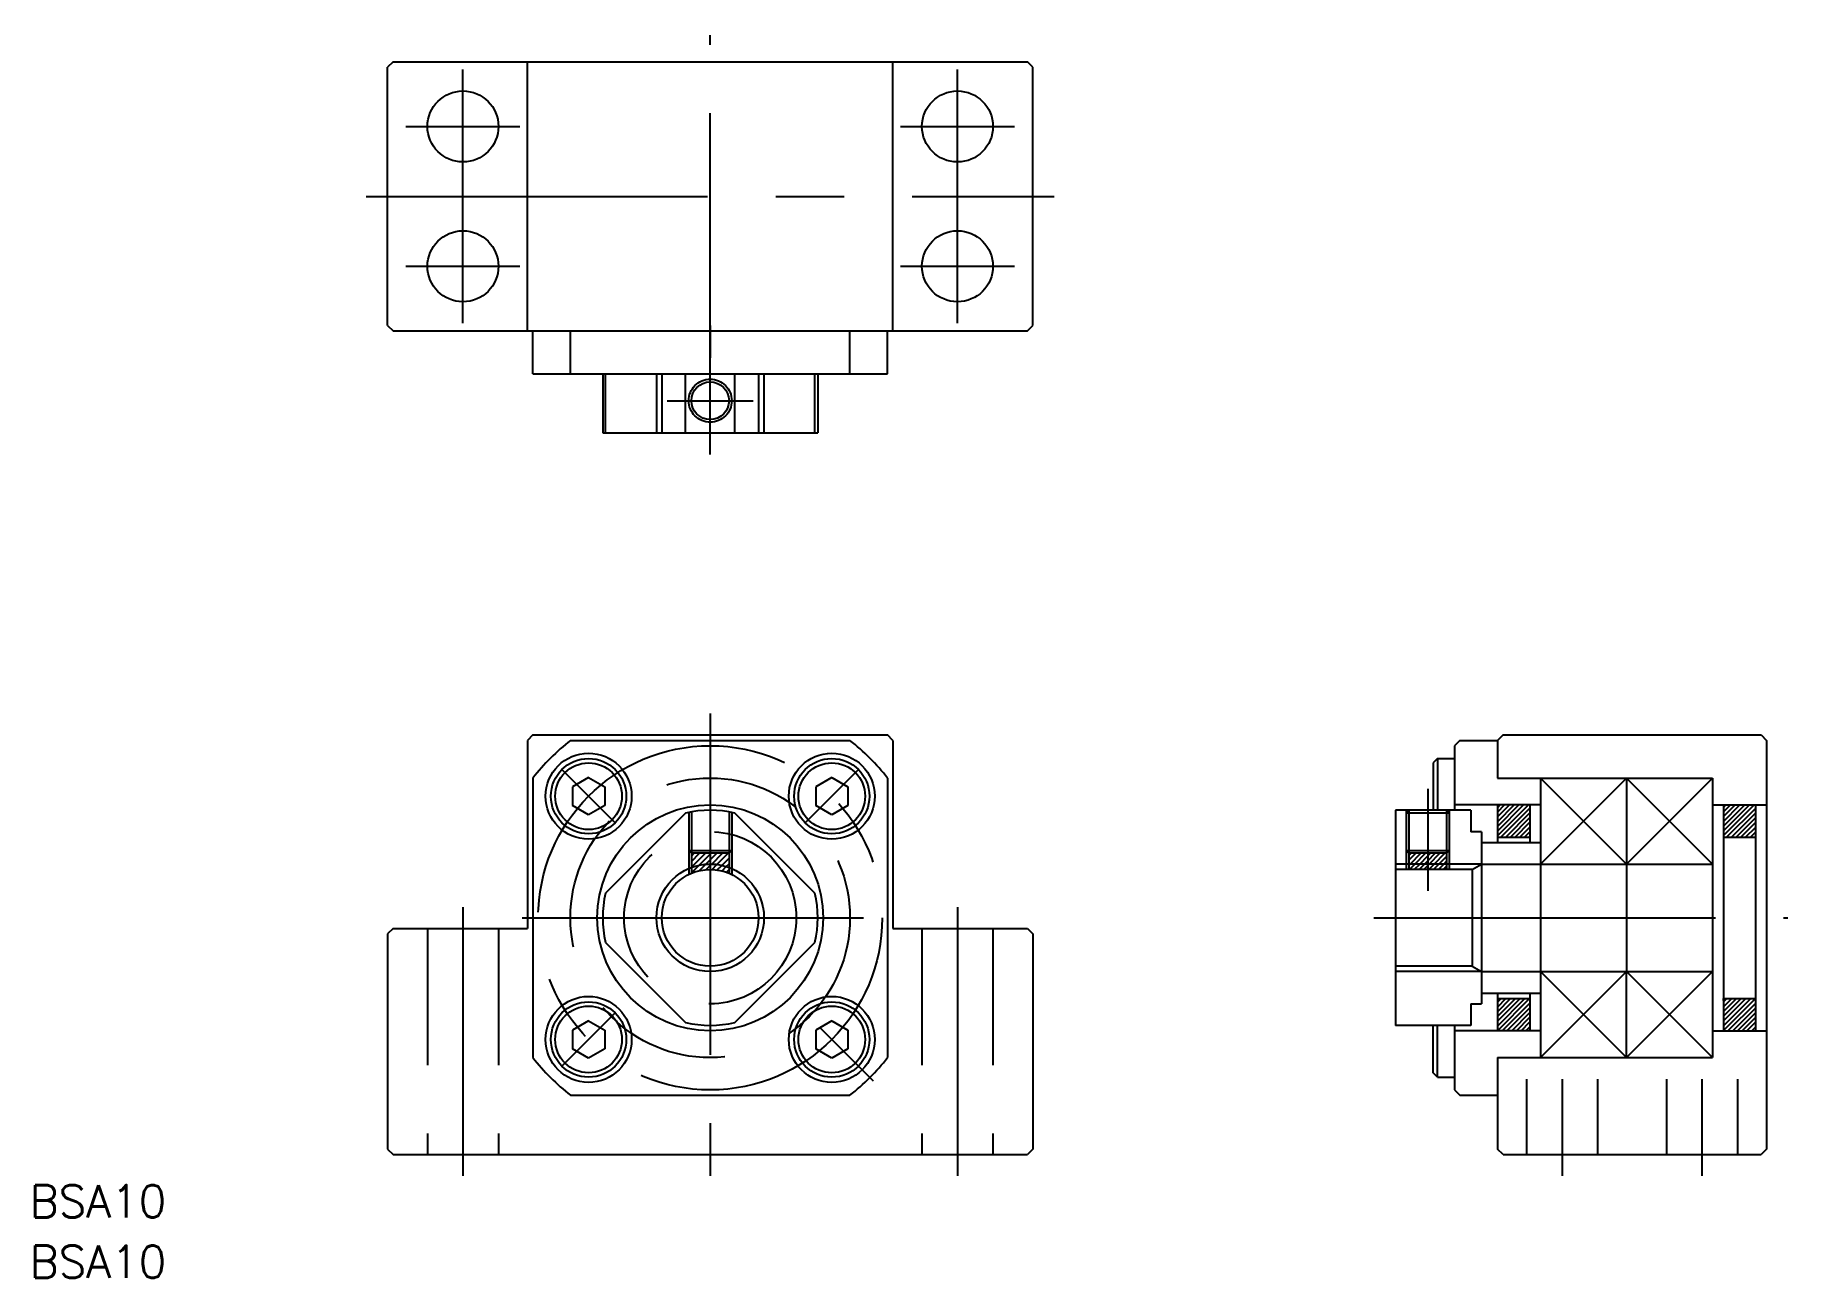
# Model space of a CAD drawing. Extents: x -63 to 100, y -33 to 82.
import ezdxf

# ---------------------------------------------------------------- set-up
doc = ezdxf.new("R2010")
doc.units = 0
doc.linetypes.add('CENTER', pattern=[50.8, 31.75, -6.35, 6.35, -6.35])
doc.linetypes.add('DASHED', pattern=[19.05, 12.7, -6.35])
doc.layers.get('0').update_dxf_attribs({"linetype": 'CONTINUOUS'})
doc.layers.add('CENTER', color=1, linetype='CONTINUOUS')
doc.styles.get("Standard").update_dxf_attribs({"font": 'txt.shx', "height": 3, "bigfont": 'bigfont.shx'})

# ---------------------------------------------------------------- blocks, each defined once
blk = doc.blocks.new('*X2')
at = {"color": 0}
for p, q in [((38.77, 53.09), (40.07, 54.39)), ((38.77, 53.62), (39.54, 54.39)), ((38.77, 54.15), (39.01, 54.39)), ((39.5, 53.29), (40.52, 54.31)), ((40.52, 53.78), (41.13, 54.39)), ((40.52, 54.31), (40.6, 54.39)), ((40.66, 53.39), (41.66, 54.39)), ((41.15, 53.35), (42.19, 54.39)), ((41.61, 53.27), (42.27, 53.94)), ((38.77, 52.56), (39.5, 53.29)), ((39.52, 52.78), (40.12, 53.38)), ((40.12, 53.38), (40.52, 53.78)), ((40.15, 52.88), (40.52, 53.25)), ((40.52, 53.25), (40.66, 53.39)), ((40.69, 52.89), (41.15, 53.35)), ((41.18, 52.84), (41.61, 53.27)), ((41.62, 52.76), (42.02, 53.16)), ((42.02, 53.16), (42.27, 53.41)), ((42.03, 52.63), (42.27, 52.88))]:
    blk.add_line(p, q, dxfattribs=at)
blk = doc.blocks.new('*X3')
at = {"color": 0, "linetype": 'CONTINUOUS'}
for p, q in [((168.07, 120.09), (170.92, 122.95)), ((168.07, 120.54), (170.48, 122.95)), ((168.07, 120.98), (170.04, 122.95)), ((168.07, 121.42), (169.6, 122.95)), ((168.07, 121.86), (169.15, 122.95)), ((168.07, 122.3), (168.71, 122.95)), ((168.07, 122.75), (168.27, 122.95)), ((168.36, 119.95), (171.07, 122.65)), ((168.81, 119.95), (171.07, 122.21)), ((169.25, 119.95), (171.07, 121.77)), ((169.69, 119.95), (171.07, 121.33)), ((170.13, 119.95), (171.07, 120.89)), ((170.57, 119.95), (171.07, 120.44)), ((171.02, 119.95), (171.07, 120)), ((168.07, 101.98), (171.04, 104.95)), ((168.07, 102.42), (170.6, 104.95)), ((168.07, 102.86), (170.16, 104.95)), ((168.07, 103.3), (169.72, 104.95)), ((168.07, 103.74), (169.27, 104.95)), ((168.07, 104.18), (168.83, 104.95)), ((168.07, 104.63), (168.39, 104.95)), ((168.48, 101.95), (171.07, 104.53)), ((168.93, 101.95), (171.07, 104.09)), ((169.37, 101.95), (171.07, 103.65)), ((169.81, 101.95), (171.07, 103.21)), ((170.25, 101.95), (171.07, 102.77)), ((170.69, 101.95), (171.07, 102.32))]:
    blk.add_line(p, q, dxfattribs=at)
blk = doc.blocks.new('*X4')
at = {"color": 0, "linetype": 'CONTINUOUS'}
for p, q in [((147.07, 120.09), (149.92, 122.95)), ((147.07, 120.54), (149.48, 122.95)), ((147.07, 120.98), (149.04, 122.95)), ((147.07, 121.42), (148.6, 122.95)), ((147.07, 121.86), (148.15, 122.95)), ((147.07, 122.3), (147.71, 122.95)), ((147.07, 122.75), (147.27, 122.95)), ((147.36, 119.95), (150.07, 122.65)), ((147.81, 119.95), (150.07, 122.21)), ((148.25, 119.95), (150.07, 121.77)), ((148.69, 119.95), (150.07, 121.33)), ((149.13, 119.95), (150.07, 120.89)), ((149.57, 119.95), (150.07, 120.44)), ((150.02, 119.95), (150.07, 120)), ((147.07, 101.98), (150.04, 104.95)), ((147.07, 102.42), (149.6, 104.95)), ((147.07, 102.86), (149.16, 104.95)), ((147.07, 103.3), (148.72, 104.95)), ((147.07, 103.74), (148.27, 104.95)), ((147.07, 104.18), (147.83, 104.95)), ((147.07, 104.63), (147.39, 104.95)), ((147.48, 101.95), (150.07, 104.53)), ((147.93, 101.95), (150.07, 104.09)), ((148.37, 101.95), (150.07, 103.65)), ((148.81, 101.95), (150.07, 103.21)), ((149.25, 101.95), (150.07, 102.77)), ((149.69, 101.95), (150.07, 102.32))]:
    blk.add_line(p, q, dxfattribs=at)
blk = doc.blocks.new('*U5')
at = {"color": 7, "linetype": 'CONTINUOUS'}
blk.add_text('BSA10', height=3, dxfattribs=at).set_placement((-63.31, -27.85))
blk = doc.blocks.new('*U6')
at = {"color": 7, "linetype": 'CONTINUOUS'}
blk.add_text('BSA10', height=3, dxfattribs=at).set_placement((-63.31, -33.48))

msp = doc.modelspace()

# ---------------------------------------------------------------- linework, layer by layer
at = {"color": 7, "linetype": 'CONTINUOUS'}
for p, q in [((-29.5, 79.58), (-30, 79.08)), ((-30, 55.08), (-30, 79.08)), ((-29.5, 79.58), (29.5, 79.58)), ((-17, 54.58), (-17, 79.58)), ((17, 54.58), (17, 79.58)), ((30, 79.08), (29.5, 79.58)), ((30, 55.08), (30, 79.08)), ((-30, 55.08), (-29.5, 54.58)), ((-29.5, 54.58), (29.5, 54.58)), ((-16.5, 50.58), (-16.5, 54.58)), ((-12.99, 50.58), (-12.99, 54.58)), ((12.99, 50.58), (12.99, 54.58)), ((16.5, 50.58), (16.5, 54.58)), ((29.5, 54.58), (30, 55.08)), ((-16.5, 50.58), (16.5, 50.58)), ((-10, 50.58), (-10, 45.08)), ((-9.74, 45.08), (-9.74, 50.58)), ((-2.29, 45.08), (-2.29, 50.58)), ((2.29, 45.08), (2.29, 50.58)), ((9.74, 45.08), (9.74, 50.58)), ((10, 50.58), (10, 45.08)), ((-10, 45.08), (10, 45.08)), ((-16.5, 17), (-17, 16.5)), ((-17, 16.5), (-17, -1)), ((-16.5, 17), (16.5, 17)), ((-12.99, 16.5), (12.99, 16.5)), ((17, 16.5), (16.5, 17)), ((17, 16.5), (17, -1)), ((69.74, 16.5), (69.24, 16)), ((69.74, 16.5), (73.24, 16.5)), ((73.74, 17), (73.24, 16.5)), ((73.24, 16.5), (73.24, 13)), ((73.74, 17), (97.74, 17)), ((97.74, 17), (98.24, 16.5)), ((98.24, 16.5), (98.24, -21.5)), ((67.64, 14.81), (67.24, 14.41)), ((67.64, 14.81), (69.24, 14.81)), ((67.64, 14.81), (67.64, 10)), ((69.24, 16), (69.24, 10)), ((-11.31, 13.05), (-12.81, 12.18)), ((-11.31, 13.05), (-9.81, 12.18)), ((11.31, 13.05), (9.81, 12.18)), ((11.31, 13.05), (12.81, 12.18)), ((67.24, 14.41), (67.24, 10)), ((-16.5, 12.99), (-16.5, -12.99)), ((-12.81, 12.18), (-12.81, 10.45)), ((-9.81, 12.18), (-9.81, 10.45)), ((9.81, 12.18), (9.81, 10.45)), ((12.81, 12.18), (12.81, 10.45)), ((16.5, 12.99), (16.5, -12.99)), ((73.24, 13), (93.24, 13)), ((77.24, 13), (77.24, -13)), ((85.24, 13), (85.24, -5)), ((93.24, 13), (93.24, -13)), ((-11.31, 9.58), (-12.81, 10.45)), ((-9.81, 10.45), (-11.31, 9.58)), ((-10.56, 10.01), (-10.56, 10.01)), ((-10.19, 10.23), (-10.19, 10.23)), ((11.31, 9.58), (9.81, 10.45)), ((12.81, 10.45), (11.31, 9.58)), ((12.06, 10.01), (12.06, 10.01)), ((12.44, 10.23), (12.44, 10.23)), ((63.74, 10), (63.74, -10)), ((70.74, 10), (63.74, 10)), ((64.74, 10), (64.74, 4.5)), ((64.74, 9.75), (64.99, 10)), ((68.74, 9.75), (68.49, 10)), ((68.74, 10), (68.74, 4.5)), ((77.24, 10.5), (69.24, 10.5)), ((70.74, 10), (70.74, 8)), ((73.24, 10.5), (73.24, 7)), ((76.24, 10.5), (76.24, 7)), ((93.24, 10.5), (98.24, 10.5)), ((94.24, 10.5), (94.24, -10.5)), ((97.24, 10.5), (97.24, -10.5)), ((-2.29, 9.74), (-9.74, 2.29)), ((9.74, 2.29), (2.29, 9.74)), ((71.74, 8), (70.74, 8)), ((71.74, 8), (71.74, -8)), ((71.74, 7), (77.24, 7)), ((71.74, 7), (71.74, -7)), ((73.24, 7.5), (76.24, 7.5)), ((77.24, 7.25), (77.24, -7.25)), ((94.24, 7.5), (97.24, 7.5)), ((64.99, 6), (64.74, 6.25)), ((68.49, 6), (64.99, 6)), ((68.49, 6), (68.74, 6.25)), ((70.88, 4.5), (71.74, 5)), ((71.74, 5), (92.24, 5)), ((76.24, 5), (93.24, 5)), ((70.88, 4.5), (63.74, 4.5)), ((70.88, 4.5), (70.88, -4.5)), ((-29.5, -1), (-30, -1.5)), ((-30, -1.5), (-30, -21.5)), ((-29.5, -1), (-17, -1)), ((17, -1), (29.5, -1)), ((29.5, -1), (30, -1.5)), ((30, -1.5), (30, -21.5)), ((-9.74, -2.29), (-2.29, -9.74)), ((2.29, -9.74), (9.74, -2.29)), ((70.88, -4.5), (63.74, -4.5)), ((70.88, -4.5), (71.74, -5)), ((71.74, -5), (92.24, -5)), ((76.24, -5), (93.24, -5)), ((85.24, -13), (85.24, -5)), ((70.74, -8), (71.74, -8)), ((70.74, -8), (70.74, -10)), ((71.74, -7), (77.24, -7)), ((73.24, -7), (73.24, -10.5)), ((73.24, -7.5), (76.24, -7.5)), ((76.24, -7), (76.24, -10.5)), ((94.24, -7.5), (97.24, -7.5)), ((94.24, -7.7), (94.24, -7.5)), ((-11.31, -9.58), (-12.81, -10.45)), ((-11.31, -9.58), (-9.81, -10.45)), ((11.31, -9.58), (9.81, -10.45)), ((11.31, -9.58), (12.81, -10.45)), ((-12.81, -10.45), (-12.81, -12.18)), ((-9.81, -10.45), (-9.81, -12.18)), ((9.81, -10.45), (9.81, -12.18)), ((12.81, -10.45), (12.81, -12.18)), ((70.74, -10), (63.74, -10)), ((67.24, -14.41), (67.24, -10)), ((67.64, -14.81), (67.64, -10)), ((69.24, -10), (69.24, -16)), ((77.24, -10.5), (69.24, -10.5)), ((93.24, -10.5), (98.24, -10.5)), ((-11.31, -13.05), (-12.81, -12.18)), ((-9.81, -12.18), (-11.31, -13.05)), ((-10.56, -12.61), (-10.56, -12.61)), ((-10.19, -12.4), (-10.19, -12.4)), ((11.31, -13.05), (9.81, -12.18)), ((12.81, -12.18), (11.31, -13.05)), ((12.06, -12.61), (12.06, -12.61)), ((12.44, -12.4), (12.44, -12.4)), ((73.24, -13), (93.24, -13)), ((73.24, -13), (73.24, -21.5)), ((67.64, -14.81), (67.24, -14.41)), ((67.64, -14.81), (69.24, -14.81)), ((69.24, -16), (69.74, -16.5)), ((-12.99, -16.5), (12.99, -16.5)), ((69.74, -16.5), (73.24, -16.5)), ((-30, -21.5), (-29.5, -22)), ((-29.5, -22), (29.5, -22)), ((30, -21.5), (29.5, -22)), ((73.74, -22), (73.24, -21.5)), ((73.74, -22), (97.74, -22)), ((98.24, -21.5), (97.74, -22))]:
    msp.add_line(p, q, dxfattribs=at)
at = {"color": 3, "linetype": 'DASHED'}
for p, q in [((-5, 50.58), (-5, 45.08)), ((-4.5, 50.58), (-4.5, 45.08)), ((4.5, 50.58), (4.5, 45.08)), ((5, 50.58), (5, 45.08)), ((-2, 9.8), (-2, 4.03)), ((-1.75, 9.85), (-1.75, 4.15)), ((1.75, 9.85), (1.75, 4.15)), ((2, 9.8), (2, 4.03)), ((-2, 6.25), (2, 6.25)), ((-1.75, 6), (-2, 6.25)), ((1.75, 6), (-1.75, 6)), ((1.75, 6), (2, 6.25)), ((-26.3, -1), (-26.3, -22)), ((-19.7, -1), (-19.7, -22)), ((19.7, -1), (19.7, -22)), ((26.3, -1), (26.3, -22)), ((75.94, -15), (75.94, -22)), ((82.54, -15), (82.54, -22)), ((88.94, -15), (88.94, -22)), ((95.54, -15), (95.54, -22))]:
    msp.add_line(p, q, dxfattribs=at)
at = {"color": 3, "linetype": 'CONTINUOUS'}
for p, q in [((85.24, 5), (77.24, 13)), ((77.24, 5), (85.24, 13)), ((93.24, 5), (85.24, 13)), ((85.24, 5), (93.24, 13)), ((85.24, -13), (77.24, -5)), ((77.24, -13), (85.24, -5)), ((93.24, -13), (85.24, -5)), ((85.24, -13), (93.24, -5))]:
    msp.add_line(p, q, dxfattribs=at)
at = {"color": 3}
for p, q in [((64.99, 10), (64.99, 4.5)), ((68.49, 10), (68.49, 4.5)), ((64.74, 9.75), (68.74, 9.75)), ((71.74, 5), (63.74, 5)), ((64.74, 6.25), (68.74, 6.25)), ((64.99, 5.8), (65.19, 6)), ((64.99, 5.35), (65.64, 6)), ((64.99, 4.9), (65.09, 5)), ((65.04, 4.5), (65.54, 5)), ((65.09, 5), (66.09, 6)), ((65.49, 4.5), (65.99, 5)), ((65.54, 5), (66.54, 6)), ((65.94, 4.5), (66.44, 5)), ((65.99, 5), (66.74, 5.76)), ((66.44, 5), (66.74, 5.31)), ((66.74, 5.98), (66.76, 6)), ((66.74, 5.76), (66.99, 6)), ((66.74, 5.31), (67.44, 6)), ((66.74, 4.86), (66.88, 5)), ((66.83, 4.5), (67.33, 5)), ((66.88, 5), (67.88, 6)), ((67.28, 4.5), (67.78, 5)), ((67.33, 5), (68.33, 6)), ((67.73, 4.5), (68.23, 5)), ((67.78, 5), (68.49, 5.71)), ((68.23, 5), (68.49, 5.26)), ((66.38, 4.5), (66.74, 4.86)), ((68.18, 4.5), (68.49, 4.81)), ((68.41, 4.5), (68.49, 4.59)), ((71.74, -5), (63.74, -5))]:
    msp.add_line(p, q, dxfattribs=at)
at = {"color": 7, "linetype": 'CONTINUOUS'}
for centre, radius in [((-23, 73.58), 3.3), ((23, 73.58), 3.3), ((-23, 60.58), 3.3), ((23, 60.58), 3.3), ((0, 48.08), 1.75), ((-11.31, 11.31), 4), ((-11.31, 11.31), 3.5), ((11.31, 11.31), 4), ((11.31, 11.31), 3.5), ((-11.31, 11.31), 3.1), ((11.31, 11.31), 3.1), ((0, 0), 10.5), ((0, 0), 5), ((0, 0), 4.5), ((-11.31, -11.31), 4), ((-11.31, -11.31), 3.5), ((11.31, -11.31), 4), ((11.31, -11.31), 3.5), ((-11.31, -11.31), 3.1), ((11.31, -11.31), 3.1)]:
    msp.add_circle(centre, radius, dxfattribs=at)
at = {"color": 3, "linetype": 'DASHED'}
for centre, radius in [((0, 48.08), 2), ((0, 0), 13), ((0, 0), 8)]:
    msp.add_circle(centre, radius, dxfattribs=at)
at = {"color": 3}
msp.add_circle((0, 0), 5, dxfattribs=at)
at = {"color": 7, "linetype": 'CONTINUOUS'}
for radius, start, end in [(21, 128.2132, 141.7868), (21, 38.2132, 51.7868), (10, 76.7883, 103.2117), (10, 166.7883, 193.2117), (10, 346.7883, 13.2117), (10, 256.7883, 283.2117), (21, 218.2132, 231.7868), (21, 308.2132, 321.7868)]:
    msp.add_arc((0, 0), radius, start, end, dxfattribs=at)
at = {"layer": 'CENTER', "color": 1, "linetype": 'CENTER'}
for p, q in [((0, 43.08), (0, 82.08)), ((-23, 55.28), (-23, 78.88)), ((23, 55.28), (23, 78.88)), ((-28.3, 73.58), (-17.7, 73.58)), ((17.7, 73.58), (28.3, 73.58)), ((-32, 67.08), (32, 67.08)), ((-28.3, 60.58), (-17.7, 60.58)), ((17.7, 60.58), (28.3, 60.58)), ((0, 55.08), (0, 52.08)), ((-4, 48.08), (4, 48.08)), ((0, 19), (0, -24)), ((-8.84, 8.84), (-13.79, 13.79)), ((8.84, 8.84), (13.79, 13.79)), ((66.74, 12), (66.74, 2.5)), ((-23, 1), (-23, -24)), ((-17.5, 0), (17.5, 0)), ((23, 1), (23, -24)), ((61.74, 0), (100.24, 0)), ((-13.79, -13.79), (-8.84, -8.84)), ((15.2, -15.2), (10.25, -10.25)), ((79.24, -15), (79.24, -24)), ((92.24, -15), (92.24, -24))]:
    msp.add_line(p, q, dxfattribs=at)
msp.add_circle((0, 0), 16, dxfattribs=at)

# ---------------------------------------------------------------- block references
at = {"color": 3, "linetype": 'CONTINUOUS'}
for name, p in [('*X4', (-73.82, -112.45)), ('*X3', (-73.82, -112.45)), ('*X2', (-40.52, -48.39))]:
    msp.add_blockref(name, p, dxfattribs=at)
at = {"color": 7, "linetype": 'CONTINUOUS'}
for name in ['*U5', '*U6']:
    msp.add_blockref(name, (0, 0), dxfattribs=at)

doc.saveas('drawing.dxf')
